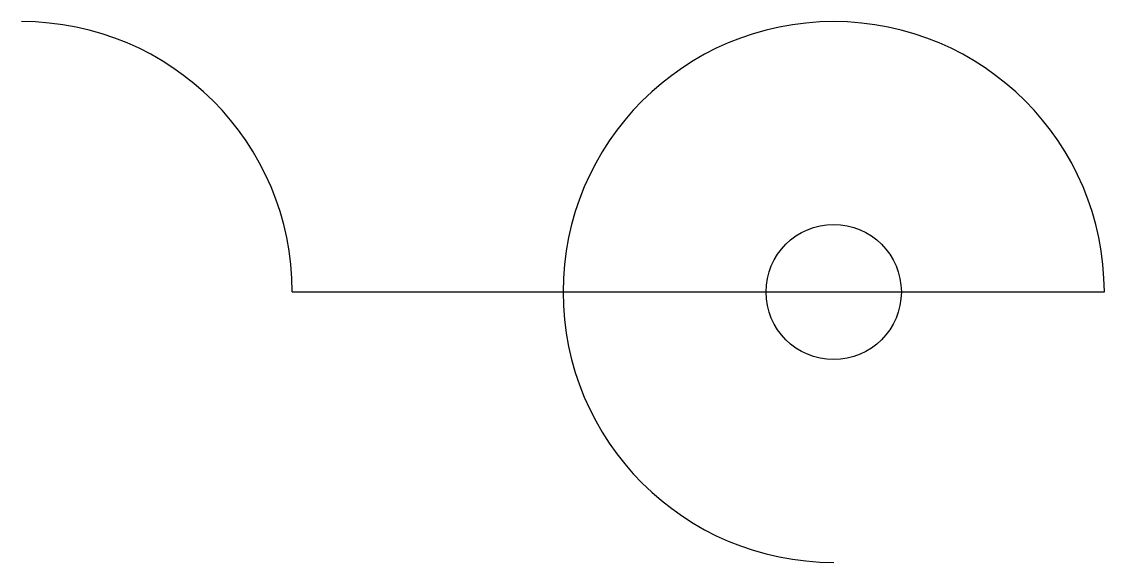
# Model space of a CAD drawing. Header units: millimetres. Extents: x 0 to 40, y -10 to 10.
import ezdxf

# ---------------------------------------------------------------- set-up
doc = ezdxf.new("R2010")
doc.units = ezdxf.units.MM
doc.layers.add('Cut____score_', color=1, linetype='CONTINUOUS')

msp = doc.modelspace()

# ---------------------------------------------------------------- linework, layer by layer
at = {"layer": 'Cut____score_'}
msp.add_line((10, 0), (40, 0), dxfattribs=at)
msp.add_circle((30, 0), 2.5, dxfattribs=at)
for centre, end in [((0, 0), 90), ((30, 0), 270)]:
    msp.add_arc(centre, 10, 0, end, dxfattribs=at)

doc.saveas('drawing.dxf')
